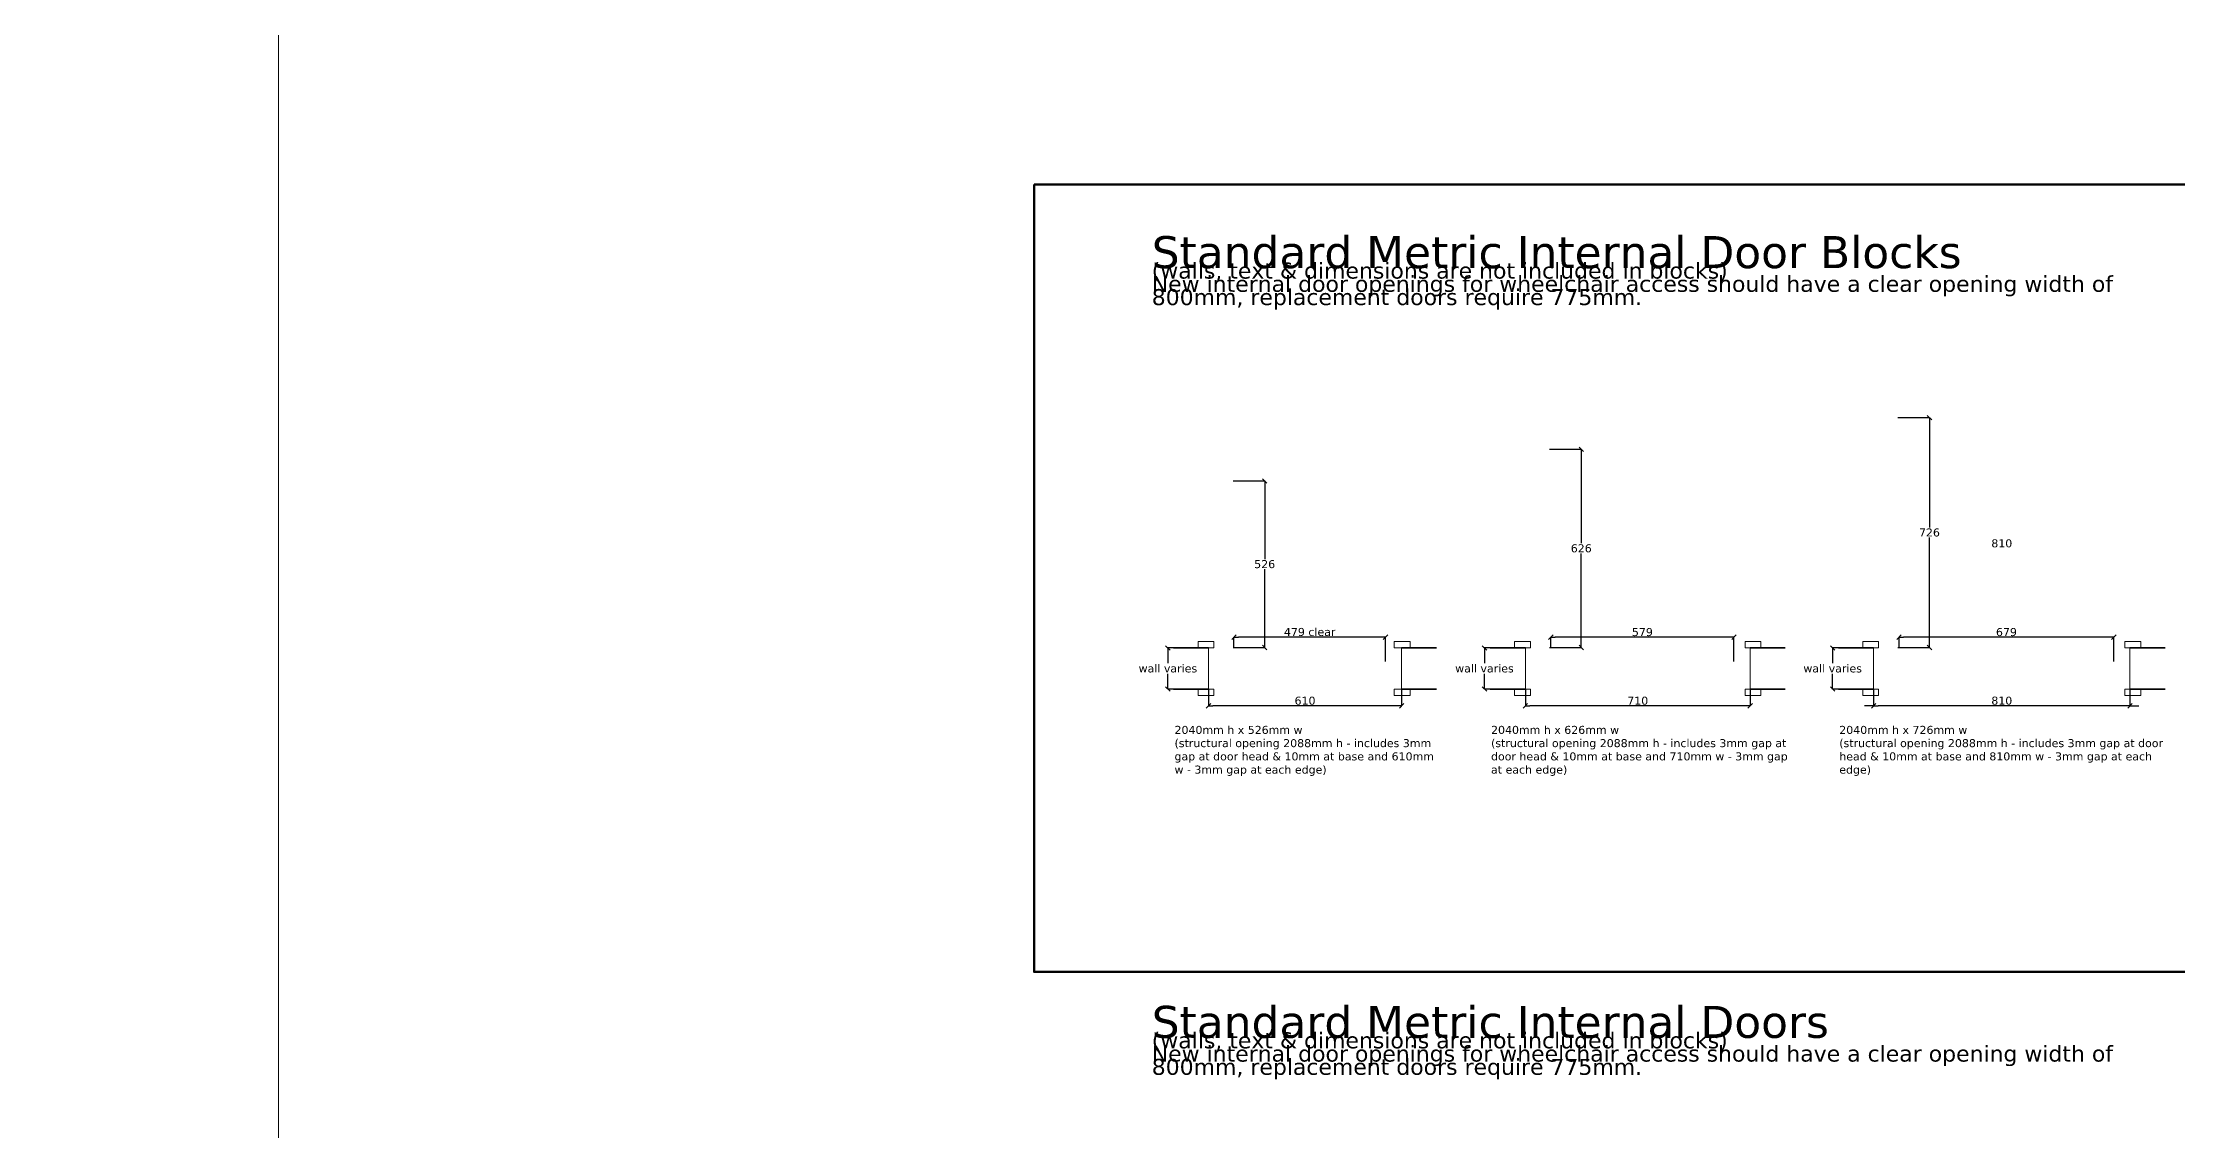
# Model space of a CAD drawing. Header units: millimetres. Extents: x -159872 to 386485, y -250577 to 158966.
# Drawn here: x -51782 to -45039, y -18863 to -15427 of the extents above; entities that cross this region are included whole.
import ezdxf

# ---------------------------------------------------------------- set-up
doc = ezdxf.new("R2010")
doc.units = ezdxf.units.MM
doc.header["$PDMODE"] = 1
doc.header["$PDSIZE"] = -2
doc.layers.get('0').update_dxf_attribs({"lineweight": 25})
for name, color, linetype, lineweight in [('LDS-boundary-site', 1, 'Continuous', 100), ('LDS-dimensions-1-10', 251, 'Continuous', 9), ('LDS-equipment-office', 4, 'Continuous', 18), ('LDS-joinery bar-framework', 3, 'Continuous', 18), ('LDS-struct-new-doors windows', 5, 'Continuous', 9), ('LDS-struct-new-walls', 6, 'Continuous', 35), ('LDS-text-1-10', 7, 'Continuous', 9), ('LDS-text-1-20', 7, 'Continuous', 9), ('LDS-vport', 100, 'Continuous', 18)]:
    doc.layers.add(name, color=color, linetype=linetype, lineweight=lineweight)
doc.styles.add('Verdana', font='Verdana.ttf')
doc.dimstyles.new('keane-1-10', dxfattribs={"dimtxt": 2.541058, "dimasz": 14.140222, "dimexe": 0.25, "dimexo": 0.25, "dimgap": 0.25, "dimtad": 1, "dimtih": 1, "dimtoh": 1, "dimdec": 0, "dimdsep": 46, "dimtxsty": 'Verdana', "dimblk": 'VW_SLASH-8', "dimblk1": 'VW_SLASH-8', "dimblk2": 'VW_SLASH-8', "dimcen": 0, "dimazin": 0, "dimtfac": 1, "dimtdec": 0, "dimtix": 1, "dimtofl": 0, "dimtmove": 0, "dimatfit": 0, "dimldrblk": 'VW_SLASH-8', "dimfxl": 1, "dimfrac": 2, "dimtolj": 1, "dimarcsym": 0})

# ---------------------------------------------------------------- blocks, each defined once
blk = doc.blocks.new('VW_SLASH-8')
at = {"color": 0, "linetype": 'ByBlock', "lineweight": -2, "transparency": 16777216}
blk.add_line((0, 0), (-1, 0), dxfattribs=at)
at = {"color": 0, "linetype": 'Continuous', "lineweight": 5, "transparency": 16777216, "flags": 128}
blk.add_lwpolyline([(0.5, 0.5), (-0.5, -0.5)], dxfattribs=at)
blk = doc.blocks.new('*D45')
at = {"layer": 'Defpoints', "color": 0}
for p in [(-48099.5, -17469.4), (-48099.5, -17522.4), (-47489.5, -17469.4)]:
    blk.add_point(p, dxfattribs=at)
at = {"layer": 'LDS-dimensions-1-10', "color": 0, "lineweight": -2}
for p, q in [((-48099.5, -17469.6), (-48099.5, -17522.7)), ((-47503.7, -17522.4), (-48085.4, -17522.4)), ((-47489.5, -17469.6), (-47489.5, -17522.7))]:
    blk.add_line(p, q, dxfattribs=at)
at = {"layer": 'LDS-dimensions-1-10', "color": 0, "lineweight": -2, "xscale": 14.14022216796875, "yscale": 14.14022216796875, "zscale": 14.14022216796875, "rotation": 180}
blk.add_blockref('VW_SLASH-8', (-48099.5, -17522.4), dxfattribs=at)
at = {"layer": 'LDS-dimensions-1-10', "color": 0, "lineweight": -2, "xscale": 14.14022216796875, "yscale": 14.14022216796875, "zscale": 14.14022216796875}
blk.add_blockref('VW_SLASH-8', (-47489.5, -17522.4), dxfattribs=at)
at = {"layer": 'LDS-dimensions-1-10', "color": 0, "insert": (-47794.5, -17506.3), "char_height": 25.27, "attachment_point": 5, "style": 'Verdana'}
blk.add_mtext('\\A1;610', dxfattribs=at)
blk = doc.blocks.new('*D46')
at = {"layer": 'Defpoints', "color": 0}
for p in [(-47098.5, -17469.4), (-47098.5, -17522.4), (-46388.5, -17469.4)]:
    blk.add_point(p, dxfattribs=at)
at = {"layer": 'LDS-dimensions-1-10', "color": 0, "lineweight": -2}
for p, q in [((-47098.5, -17469.6), (-47098.5, -17522.7)), ((-46402.7, -17522.4), (-47084.4, -17522.4)), ((-46388.5, -17469.6), (-46388.5, -17522.7))]:
    blk.add_line(p, q, dxfattribs=at)
at = {"layer": 'LDS-dimensions-1-10', "color": 0, "lineweight": -2, "xscale": 14.14022216796875, "yscale": 14.14022216796875, "zscale": 14.14022216796875, "rotation": 180}
blk.add_blockref('VW_SLASH-8', (-47098.5, -17522.4), dxfattribs=at)
at = {"layer": 'LDS-dimensions-1-10', "color": 0, "lineweight": -2, "xscale": 14.14022216796875, "yscale": 14.14022216796875, "zscale": 14.14022216796875}
blk.add_blockref('VW_SLASH-8', (-46388.5, -17522.4), dxfattribs=at)
at = {"layer": 'LDS-dimensions-1-10', "color": 0, "insert": (-46743.5, -17506.3), "char_height": 25.27, "attachment_point": 5, "style": 'Verdana'}
blk.add_mtext('\\A1;710', dxfattribs=at)
blk = doc.blocks.new('*D47')
at = {"layer": 'Defpoints', "color": 0}
for p in [(-45998.5, -17469.4), (-45998.5, -17522.4), (-45188.5, -17469.4)]:
    blk.add_point(p, dxfattribs=at)
at = {"layer": 'LDS-dimensions-1-10', "color": 0, "lineweight": -2}
for p, q in [((-46012.7, -17522.4), (-46026.8, -17522.4)), ((-45998.5, -17469.6), (-45998.5, -17522.7)), ((-45188.5, -17469.6), (-45188.5, -17522.7)), ((-45174.4, -17522.4), (-45160.3, -17522.4))]:
    blk.add_line(p, q, dxfattribs=at)
at = {"layer": 'LDS-dimensions-1-10', "color": 0, "lineweight": -2, "xscale": 14.14022216796875, "yscale": 14.14022216796875, "zscale": 14.14022216796875}
blk.add_blockref('VW_SLASH-8', (-45998.5, -17522.4), dxfattribs=at)
at = {"layer": 'LDS-dimensions-1-10', "color": 0, "lineweight": -2, "xscale": 14.14022216796875, "yscale": 14.14022216796875, "zscale": 14.14022216796875, "rotation": 180}
blk.add_blockref('VW_SLASH-8', (-45188.5, -17522.4), dxfattribs=at)
at = {"layer": 'LDS-dimensions-1-10', "color": 0, "insert": (-45593.5, -17009.2), "char_height": 25.27, "attachment_point": 5, "style": 'Verdana'}
blk.add_mtext('\\A1;810', dxfattribs=at)
blk = doc.blocks.new('*D48')
at = {"layer": 'Defpoints', "color": 0}
for p in [(-45998.5, -17469.4), (-45998.5, -17522.4), (-45188.5, -17469.4)]:
    blk.add_point(p, dxfattribs=at)
at = {"layer": 'LDS-dimensions-1-10', "color": 0, "lineweight": -2}
for p, q in [((-45998.5, -17469.6), (-45998.5, -17522.7)), ((-45202.7, -17522.4), (-45984.4, -17522.4)), ((-45188.5, -17469.6), (-45188.5, -17522.7))]:
    blk.add_line(p, q, dxfattribs=at)
at = {"layer": 'LDS-dimensions-1-10', "color": 0, "lineweight": -2, "xscale": 14.14022216796875, "yscale": 14.14022216796875, "zscale": 14.14022216796875, "rotation": 180}
blk.add_blockref('VW_SLASH-8', (-45998.5, -17522.4), dxfattribs=at)
at = {"layer": 'LDS-dimensions-1-10', "color": 0, "lineweight": -2, "xscale": 14.14022216796875, "yscale": 14.14022216796875, "zscale": 14.14022216796875}
blk.add_blockref('VW_SLASH-8', (-45188.5, -17522.4), dxfattribs=at)
at = {"layer": 'LDS-dimensions-1-10', "color": 0, "insert": (-45593.5, -17506.2), "char_height": 25.27, "attachment_point": 5, "style": 'Verdana'}
blk.add_mtext('\\A1;810', dxfattribs=at)
blk = doc.blocks.new('*D51')
at = {"layer": 'Defpoints', "color": 0}
for p in [(-48209.5, -17339.4), (-48227.8, -17469.4), (-48209.5, -17469.4)]:
    blk.add_point(p, dxfattribs=at)
at = {"layer": 'LDS-dimensions-1-10', "color": 0, "lineweight": -2}
for p, q in [((-48209.8, -17339.4), (-48228, -17339.4)), ((-48227.8, -17353.5), (-48227.8, -17387.9)), ((-48227.8, -17455.2), (-48227.8, -17420.8)), ((-48209.8, -17469.4), (-48228, -17469.4))]:
    blk.add_line(p, q, dxfattribs=at)
at = {"layer": 'LDS-dimensions-1-10', "color": 0, "lineweight": -2, "xscale": 14.14022216796875, "yscale": 14.14022216796875, "zscale": 14.14022216796875}
for p, rotation in [((-48227.8, -17339.4), 90), ((-48227.8, -17469.4), 270)]:
    blk.add_blockref('VW_SLASH-8', p, dxfattribs=dict(at, rotation=rotation))
at = {"layer": 'LDS-dimensions-1-10', "color": 0, "insert": (-48227.8, -17404.4), "char_height": 25.272, "attachment_point": 5, "style": 'Verdana'}
blk.add_mtext('\\A1;wall varies', dxfattribs=at)
blk = doc.blocks.new('*D52')
at = {"layer": 'Defpoints', "color": 0}
for p in [(-48022, -16811.9), (-48022, -17337.9), (-47922, -17337.9)]:
    blk.add_point(p, dxfattribs=at)
at = {"layer": 'LDS-dimensions-1-10', "color": 0, "lineweight": -2}
for p, q in [((-48021.8, -16811.9), (-47921.8, -16811.9)), ((-47922, -16826), (-47922, -17058.7)), ((-47922, -17323.7), (-47922, -17091)), ((-48021.8, -17337.9), (-47921.8, -17337.9))]:
    blk.add_line(p, q, dxfattribs=at)
at = {"layer": 'LDS-dimensions-1-10', "color": 0, "lineweight": -2, "xscale": 14.14022216796875, "yscale": 14.14022216796875, "zscale": 14.14022216796875}
for p, rotation in [((-47922, -16811.9), 90), ((-47922, -17337.9), 270)]:
    blk.add_blockref('VW_SLASH-8', p, dxfattribs=dict(at, rotation=rotation))
at = {"layer": 'LDS-dimensions-1-10', "color": 0, "insert": (-47922, -17074.9), "char_height": 25.27, "attachment_point": 5, "style": 'Verdana'}
blk.add_mtext('\\A1;526', dxfattribs=at)
blk = doc.blocks.new('*D53')
at = {"layer": 'Defpoints', "color": 0}
for p in [(-47022, -16711.9), (-47022, -17337.9), (-46922, -17337.9)]:
    blk.add_point(p, dxfattribs=at)
at = {"layer": 'LDS-dimensions-1-10', "color": 0, "lineweight": -2}
for p, q in [((-47021.8, -16711.9), (-46921.8, -16711.9)), ((-46922, -16726), (-46922, -17008.7)), ((-46922, -17323.7), (-46922, -17041)), ((-47021.8, -17337.9), (-46921.8, -17337.9))]:
    blk.add_line(p, q, dxfattribs=at)
at = {"layer": 'LDS-dimensions-1-10', "color": 0, "lineweight": -2, "xscale": 14.14022216796875, "yscale": 14.14022216796875, "zscale": 14.14022216796875}
for p, rotation in [((-46922, -16711.9), 90), ((-46922, -17337.9), 270)]:
    blk.add_blockref('VW_SLASH-8', p, dxfattribs=dict(at, rotation=rotation))
at = {"layer": 'LDS-dimensions-1-10', "color": 0, "insert": (-46922, -17024.9), "char_height": 25.27, "attachment_point": 5, "style": 'Verdana'}
blk.add_mtext('\\A1;626', dxfattribs=at)
blk = doc.blocks.new('*D54')
at = {"layer": 'Defpoints', "color": 0}
for p in [(-45922, -16611.9), (-45922, -17337.9), (-45822, -17337.9)]:
    blk.add_point(p, dxfattribs=at)
at = {"layer": 'LDS-dimensions-1-10', "color": 0, "lineweight": -2}
for p, q in [((-45921.8, -16611.9), (-45821.8, -16611.9)), ((-45822, -16626), (-45822, -16958.7)), ((-45822, -17323.7), (-45822, -16991)), ((-45921.8, -17337.9), (-45821.8, -17337.9))]:
    blk.add_line(p, q, dxfattribs=at)
at = {"layer": 'LDS-dimensions-1-10', "color": 0, "lineweight": -2, "xscale": 14.14022216796875, "yscale": 14.14022216796875, "zscale": 14.14022216796875}
for p, rotation in [((-45822, -16611.9), 90), ((-45822, -17337.9), 270)]:
    blk.add_blockref('VW_SLASH-8', p, dxfattribs=dict(at, rotation=rotation))
at = {"layer": 'LDS-dimensions-1-10', "color": 0, "insert": (-45822, -16974.9), "char_height": 25.27, "attachment_point": 5, "style": 'Verdana'}
blk.add_mtext('\\A1;726', dxfattribs=at)
blk = doc.blocks.new('*D57')
at = {"layer": 'Defpoints', "color": 0}
for p in [(-48019, -17305.6), (-48019, -17337.9), (-47540.5, -17382.4)]:
    blk.add_point(p, dxfattribs=at)
at = {"layer": 'LDS-dimensions-1-10', "color": 0, "lineweight": -2}
for p, q in [((-48019, -17337.6), (-48019, -17305.4)), ((-47554.7, -17305.6), (-48004.9, -17305.6)), ((-47540.5, -17382.1), (-47540.5, -17305.4))]:
    blk.add_line(p, q, dxfattribs=at)
at = {"layer": 'LDS-dimensions-1-10', "color": 0, "lineweight": -2, "xscale": 14.14022216796875, "yscale": 14.14022216796875, "zscale": 14.14022216796875, "rotation": 180}
blk.add_blockref('VW_SLASH-8', (-48019, -17305.6), dxfattribs=at)
at = {"layer": 'LDS-dimensions-1-10', "color": 0, "lineweight": -2, "xscale": 14.14022216796875, "yscale": 14.14022216796875, "zscale": 14.14022216796875}
blk.add_blockref('VW_SLASH-8', (-47540.5, -17305.6), dxfattribs=at)
at = {"layer": 'LDS-dimensions-1-10', "color": 0, "insert": (-47779.8, -17289.2), "char_height": 25.272, "attachment_point": 5, "style": 'Verdana'}
blk.add_mtext('\\A1;479 clear', dxfattribs=at)
blk = doc.blocks.new('*D58')
at = {"layer": 'Defpoints', "color": 0}
for p in [(-47018, -17305.6), (-47018, -17337.9), (-46439.5, -17382.4)]:
    blk.add_point(p, dxfattribs=at)
at = {"layer": 'LDS-dimensions-1-10', "color": 0, "lineweight": -2}
for p, q in [((-47018, -17337.6), (-47018, -17305.4)), ((-46453.7, -17305.6), (-47003.9, -17305.6)), ((-46439.5, -17382.1), (-46439.5, -17305.4))]:
    blk.add_line(p, q, dxfattribs=at)
at = {"layer": 'LDS-dimensions-1-10', "color": 0, "lineweight": -2, "xscale": 14.14022216796875, "yscale": 14.14022216796875, "zscale": 14.14022216796875, "rotation": 180}
blk.add_blockref('VW_SLASH-8', (-47018, -17305.6), dxfattribs=at)
at = {"layer": 'LDS-dimensions-1-10', "color": 0, "lineweight": -2, "xscale": 14.14022216796875, "yscale": 14.14022216796875, "zscale": 14.14022216796875}
blk.add_blockref('VW_SLASH-8', (-46439.5, -17305.6), dxfattribs=at)
at = {"layer": 'LDS-dimensions-1-10', "color": 0, "insert": (-46728.8, -17289.5), "char_height": 25.27, "attachment_point": 5, "style": 'Verdana'}
blk.add_mtext('\\A1;579', dxfattribs=at)
blk = doc.blocks.new('*D59')
at = {"layer": 'Defpoints', "color": 0}
for p in [(-45918, -17305.6), (-45918, -17337.9), (-45239.5, -17382.4)]:
    blk.add_point(p, dxfattribs=at)
at = {"layer": 'LDS-dimensions-1-10', "color": 0, "lineweight": -2}
for p, q in [((-45918, -17337.6), (-45918, -17305.4)), ((-45253.7, -17305.6), (-45903.9, -17305.6)), ((-45239.5, -17382.1), (-45239.5, -17305.4))]:
    blk.add_line(p, q, dxfattribs=at)
at = {"layer": 'LDS-dimensions-1-10', "color": 0, "lineweight": -2, "xscale": 14.14022216796875, "yscale": 14.14022216796875, "zscale": 14.14022216796875, "rotation": 180}
blk.add_blockref('VW_SLASH-8', (-45918, -17305.6), dxfattribs=at)
at = {"layer": 'LDS-dimensions-1-10', "color": 0, "lineweight": -2, "xscale": 14.14022216796875, "yscale": 14.14022216796875, "zscale": 14.14022216796875}
blk.add_blockref('VW_SLASH-8', (-45239.5, -17305.6), dxfattribs=at)
at = {"layer": 'LDS-dimensions-1-10', "color": 0, "insert": (-45578.8, -17289.5), "char_height": 25.27, "attachment_point": 5, "style": 'Verdana'}
blk.add_mtext('\\A1;679', dxfattribs=at)
blk = doc.blocks.new('*D62')
at = {"layer": 'Defpoints', "color": 0}
for p in [(-47209.5, -17339.4), (-47227.8, -17469.4), (-47209.5, -17469.4)]:
    blk.add_point(p, dxfattribs=at)
at = {"layer": 'LDS-dimensions-1-10', "color": 0, "lineweight": -2}
for p, q in [((-47209.8, -17339.4), (-47228, -17339.4)), ((-47227.8, -17353.5), (-47227.8, -17387.9)), ((-47227.8, -17455.2), (-47227.8, -17420.8)), ((-47209.8, -17469.4), (-47228, -17469.4))]:
    blk.add_line(p, q, dxfattribs=at)
at = {"layer": 'LDS-dimensions-1-10', "color": 0, "lineweight": -2, "xscale": 14.14022216796875, "yscale": 14.14022216796875, "zscale": 14.14022216796875}
for p, rotation in [((-47227.8, -17339.4), 90), ((-47227.8, -17469.4), 270)]:
    blk.add_blockref('VW_SLASH-8', p, dxfattribs=dict(at, rotation=rotation))
at = {"layer": 'LDS-dimensions-1-10', "color": 0, "insert": (-47227.8, -17404.4), "char_height": 25.272, "attachment_point": 5, "style": 'Verdana'}
blk.add_mtext('\\A1;wall varies', dxfattribs=at)
blk = doc.blocks.new('*D63')
at = {"layer": 'Defpoints', "color": 0}
for p in [(-46109.5, -17339.4), (-46127.8, -17469.4), (-46109.5, -17469.4)]:
    blk.add_point(p, dxfattribs=at)
at = {"layer": 'LDS-dimensions-1-10', "color": 0, "lineweight": -2}
for p, q in [((-46109.8, -17339.4), (-46128, -17339.4)), ((-46127.8, -17353.5), (-46127.8, -17387.9)), ((-46127.8, -17455.2), (-46127.8, -17420.8)), ((-46109.8, -17469.4), (-46128, -17469.4))]:
    blk.add_line(p, q, dxfattribs=at)
at = {"layer": 'LDS-dimensions-1-10', "color": 0, "lineweight": -2, "xscale": 14.14022216796875, "yscale": 14.14022216796875, "zscale": 14.14022216796875}
for p, rotation in [((-46127.8, -17339.4), 90), ((-46127.8, -17469.4), 270)]:
    blk.add_blockref('VW_SLASH-8', p, dxfattribs=dict(at, rotation=rotation))
at = {"layer": 'LDS-dimensions-1-10', "color": 0, "insert": (-46127.8, -17404.4), "char_height": 25.272, "attachment_point": 5, "style": 'Verdana'}
blk.add_mtext('\\A1;wall varies', dxfattribs=at)

msp = doc.modelspace()

# ---------------------------------------------------------------- linework, layer by layer
at = {"layer": 'LDS-boundary-site', "lineweight": 70, "flags": 128}
msp.add_lwpolyline([(-48650.44039, -15875.59219), (-41769.32012, -15875.59219), (-41769.32012, -18363.13135), (-48650.44039, -18363.13135)], close=True, dxfattribs=at)
at = {"layer": 'LDS-equipment-office', "lineweight": 18}
for p in [(-48098.54529, -17404.37281), (-47097.54529, -17404.37281), (-45997.54529, -17404.37281)]:
    msp.add_point(p, dxfattribs=at)
at = {"layer": 'LDS-joinery bar-framework', "color": 2}
for p, q in [((-48099.54529, -17339.37281), (-48099.54529, -17469.37281)), ((-47489.54529, -17339.37281), (-47489.54529, -17469.37281)), ((-47098.54529, -17339.37281), (-47098.54529, -17469.37281)), ((-46388.54529, -17339.37281), (-46388.54529, -17469.37281)), ((-45998.54529, -17339.37281), (-45998.54529, -17469.37281)), ((-45188.54529, -17339.37281), (-45188.54529, -17469.37281))]:
    msp.add_line(p, q, dxfattribs=at)
at = {"layer": 'LDS-struct-new-doors windows', "flags": 128}
for points in [[(-48132.54529, -17319.37281), (-48082.54529, -17319.37281), (-48082.54529, -17339.37281), (-48132.54529, -17339.37281)], [(-48132.54529, -17319.37281), (-48082.54529, -17319.37281), (-48082.54529, -17339.37281), (-48132.54529, -17339.37281)], [(-47462.54529, -17319.37281), (-47512.54529, -17319.37281), (-47512.54529, -17339.37281), (-47462.54529, -17339.37281)], [(-48132.54529, -17489.37281), (-48082.54529, -17489.37281), (-48082.54529, -17469.37281), (-48132.54529, -17469.37281)], [(-48132.54529, -17489.37281), (-48082.54529, -17489.37281), (-48082.54529, -17469.37281), (-48132.54529, -17469.37281)], [(-47462.54529, -17489.37281), (-47512.54529, -17489.37281), (-47512.54529, -17469.37281), (-47462.54529, -17469.37281)]]:
    msp.add_lwpolyline(points, close=True, dxfattribs=at)
at = {"layer": 'LDS-struct-new-doors windows', "color": 7, "flags": 128}
for points in [[(-47132.54529, -17319.37281), (-47082.54529, -17319.37281), (-47082.54529, -17339.37281), (-47132.54529, -17339.37281)], [(-46354.54529, -17319.37281), (-46404.54529, -17319.37281), (-46404.54529, -17339.37281), (-46354.54529, -17339.37281)], [(-46032.54529, -17319.37281), (-45982.54529, -17319.37281), (-45982.54529, -17339.37281), (-46032.54529, -17339.37281)], [(-45154.54529, -17319.37281), (-45204.54529, -17319.37281), (-45204.54529, -17339.37281), (-45154.54529, -17339.37281)], [(-47132.54529, -17489.37281), (-47082.54529, -17489.37281), (-47082.54529, -17469.37281), (-47132.54529, -17469.37281)], [(-46354.54529, -17489.37281), (-46404.54529, -17489.37281), (-46404.54529, -17469.37281), (-46354.54529, -17469.37281)], [(-46032.54529, -17489.37281), (-45982.54529, -17489.37281), (-45982.54529, -17469.37281), (-46032.54529, -17469.37281)], [(-45154.54529, -17489.37281), (-45204.54529, -17489.37281), (-45204.54529, -17469.37281), (-45154.54529, -17469.37281)]]:
    msp.add_lwpolyline(points, close=True, dxfattribs=at)
at = {"layer": 'LDS-struct-new-walls', "color": 2}
for p, q in [((-48209.52872, -17339.37281), (-48099.54529, -17339.37281)), ((-48209.52872, -17339.37281), (-48099.54529, -17339.37281)), ((-47379.56185, -17339.37281), (-47489.54529, -17339.37281)), ((-47379.56185, -17339.37281), (-47489.54529, -17339.37281)), ((-47209.52872, -17339.37281), (-47098.54529, -17339.37281)), ((-47209.52872, -17339.37281), (-47098.54529, -17339.37281)), ((-46277.56185, -17339.37281), (-46388.54529, -17339.37281)), ((-46277.56185, -17339.37281), (-46388.54529, -17339.37281)), ((-46109.52872, -17339.37281), (-45998.54529, -17339.37281)), ((-46109.52872, -17339.37281), (-45998.54529, -17339.37281)), ((-45077.56185, -17339.37281), (-45188.54529, -17339.37281)), ((-45077.56185, -17339.37281), (-45188.54529, -17339.37281)), ((-48209.52872, -17469.37281), (-48099.54529, -17469.37281)), ((-48209.52872, -17469.37281), (-48099.54529, -17469.37281)), ((-47379.56185, -17469.37281), (-47489.54529, -17469.37281)), ((-47379.56185, -17469.37281), (-47489.54529, -17469.37281)), ((-47209.52872, -17469.37281), (-47098.54529, -17469.37281)), ((-47209.52872, -17469.37281), (-47098.54529, -17469.37281)), ((-46277.56185, -17469.37281), (-46388.54529, -17469.37281)), ((-46277.56185, -17469.37281), (-46388.54529, -17469.37281)), ((-46109.52872, -17469.37281), (-45998.54529, -17469.37281)), ((-46109.52872, -17469.37281), (-45998.54529, -17469.37281)), ((-45077.56185, -17469.37281), (-45188.54529, -17469.37281)), ((-45077.56185, -17469.37281), (-45188.54529, -17469.37281))]:
    msp.add_line(p, q, dxfattribs=at)
at = {"layer": 'LDS-vport', "flags": 128}
for points in [[(-61661.72227, 18580), (-51037.38038, 18580), (-51037.38038, -29290.95664), (-61661.72227, -29290.95664)], [(-20000, -7295.54289), (-51037.38038, -7295.54289), (-51037.38038, -49520.59087), (-20000, -49520.59087)]]:
    msp.add_lwpolyline(points, close=True, dxfattribs=at)

# ---------------------------------------------------------------- texts
at = {"layer": 'LDS-text-1-10', "char_height": 25.2722323, "attachment_point": 1, "line_spacing_factor": 0.993201, "style": 'Verdana'}
for s, insert, width in [('2040mm h x 526mm w\\P(structural opening 2088mm h - includes 3mm gap at door head & 10mm at base and 610mm w - 3mm gap at each edge)', (-48206.88172, -17585.71557), 848.4608749), ('2040mm h x 626mm w\\P(structural opening 2088mm h - includes 3mm gap at door head & 10mm at base and 710mm w - 3mm gap at each edge)', (-47206.88172, -17585.71557), 948.4608749), ('2040mm h x 726mm w\\P(structural opening 2088mm h - includes 3mm gap at door head & 10mm at base and 810mm w - 3mm gap at each edge)', (-46106.88172, -17585.71557), 1048.4608749)]:
    msp.add_mtext(s, dxfattribs=dict(at, insert=insert, width=width))
at = {"layer": 'LDS-text-1-20', "char_height": 50.54446461, "width": 3206.6579672, "attachment_point": 1, "line_spacing_factor": 0.4966, "style": 'Verdana'}
for s, insert in [('{\\H2x;Standard Metric Internal Door Blocks\\P}(walls, text & dimensions are not included in blocks)\\PNew internal door openings for wheelchair access should have a clear opening width of 800mm, replacement doors require 775mm.', (-48278.79774, -16038.41569)), ('{\\H2x;Standard Metric Internal Doors\\P}(walls, text & dimensions are not included in blocks)\\PNew internal door openings for wheelchair access should have a clear opening width of 800mm, replacement doors require 775mm.', (-48278.79774, -18470.18687))]:
    msp.add_mtext(s, dxfattribs=dict(at, insert=insert))

# ---------------------------------------------------------------- dimensions: what is measured, and where the dimension line sits
at = {"layer": 'LDS-dimensions-1-10'}
for base, p1, p2, picture, middle in [((-45822.04529, -17337.87281), (-45922.04529, -16611.87281), (-45922.04529, -17337.87281), '*D54', (-45822.04529, -16974.87281)), ((-46922.04529, -17337.87281), (-47022.04529, -16711.87281), (-47022.04529, -17337.87281), '*D53', (-46922.04529, -17024.87281)), ((-47922.04529, -17337.87281), (-48022.04529, -16811.87281), (-48022.04529, -17337.87281), '*D52', (-47922.04529, -17074.87281))]:
    dim = msp.add_linear_dim(base=base, p1=p1, p2=p2, angle=270, dimstyle='keane-1-10', override={"dimtxt": 25.272232, "dimgap": 3, "dimpost": '<>', "dimtxsty": 'Verdana', "dimtmove": 2}, dxfattribs=at)
    dim.commit()
    dim.dimension.update_dxf_attribs({"geometry": picture, "text_midpoint": middle})
for base, p1, p2, override, picture, middle in [((-45998.54529, -17522.42651), (-45188.54529, -17469.37281), (-45998.54529, -17469.37281), {"dimtxt": 25.272232, "dimgap": 500, "dimpost": '<>', "dimtxsty": 'Verdana', "dimtmove": 2}, '*D47', (-45593.54529, -17009.21333)), ((-47018.0452876652, -17305.6186562077), (-46439.5452876652, -17382.3728147389), (-47018.0452876652, -17337.8728147389), {"dimtxt": 25.272232, "dimgap": 3, "dimpost": '<>', "dimtxsty": 'Verdana', "dimtmove": 2}, '*D58', (-46728.7952876652, -17289.4648751222)), ((-45918.0452876652, -17305.6186562077), (-45239.5452876652, -17382.3728147389), (-45918.0452876652, -17337.8728147389), {"dimtxt": 25.272232, "dimgap": 3, "dimpost": '<>', "dimtxsty": 'Verdana', "dimtmove": 2}, '*D59', (-45578.7952876652, -17289.4648751222)), ((-48099.54529, -17522.42651), (-47489.54529, -17469.37281), (-48099.54529, -17469.37281), {"dimtxt": 25.272232, "dimgap": 3, "dimpost": '<>', "dimtxsty": 'Verdana', "dimtmove": 2}, '*D45', (-47794.54529, -17506.27273)), ((-47098.54529, -17522.42651), (-46388.54529, -17469.37281), (-47098.54529, -17469.37281), {"dimtxt": 25.272232, "dimgap": 3, "dimpost": '<>', "dimtxsty": 'Verdana', "dimtmove": 2}, '*D46', (-46743.54529, -17506.27273)), ((-45998.54529, -17522.42651), (-45188.54529, -17469.37281), (-45998.54529, -17469.37281), {"dimtxt": 25.272232, "dimgap": 3, "dimpost": '<>', "dimtxsty": 'Verdana', "dimtmove": 2}, '*D48', (-45593.54529, -17506.21333))]:
    dim = msp.add_linear_dim(base=base, p1=p1, p2=p2, dimstyle='keane-1-10', override=override, dxfattribs=at)
    dim.commit()
    dim.dimension.update_dxf_attribs({"geometry": picture, "text_midpoint": middle})
dim = msp.add_linear_dim(base=(-48019.04529, -17305.61866), p1=(-47540.54529, -17382.37281), p2=(-48019.04529, -17337.87281), text='479 clear', dimstyle='keane-1-10', override={"dimtxt": 25.272232, "dimgap": 3, "dimpost": '<>', "dimtxsty": 'Verdana', "dimtmove": 2}, dxfattribs=at)
dim.commit()
dim.dimension.update_dxf_attribs({"geometry": '*D57', "text_midpoint": (-47779.79529, -17289.15088)})
for base, p1, p2, picture, middle in [((-48227.78315, -17469.37281), (-48209.52872, -17339.37281), (-48209.52872, -17469.37281), '*D51', (-48227.78315, -17404.37281)), ((-47227.78315, -17469.37281), (-47209.52872, -17339.37281), (-47209.52872, -17469.37281), '*D62', (-47227.78315, -17404.37281)), ((-46127.78315, -17469.37281), (-46109.52872, -17339.37281), (-46109.52872, -17469.37281), '*D63', (-46127.78315, -17404.37281))]:
    dim = msp.add_linear_dim(base=base, p1=p1, p2=p2, angle=270, text='wall varies', dimstyle='keane-1-10', override={"dimtxt": 25.272232, "dimgap": 3, "dimpost": '<>', "dimtxsty": 'Verdana', "dimtmove": 2}, dxfattribs=at)
    dim.commit()
    dim.dimension.update_dxf_attribs({"geometry": picture, "text_midpoint": middle})

doc.saveas('drawing.dxf')
